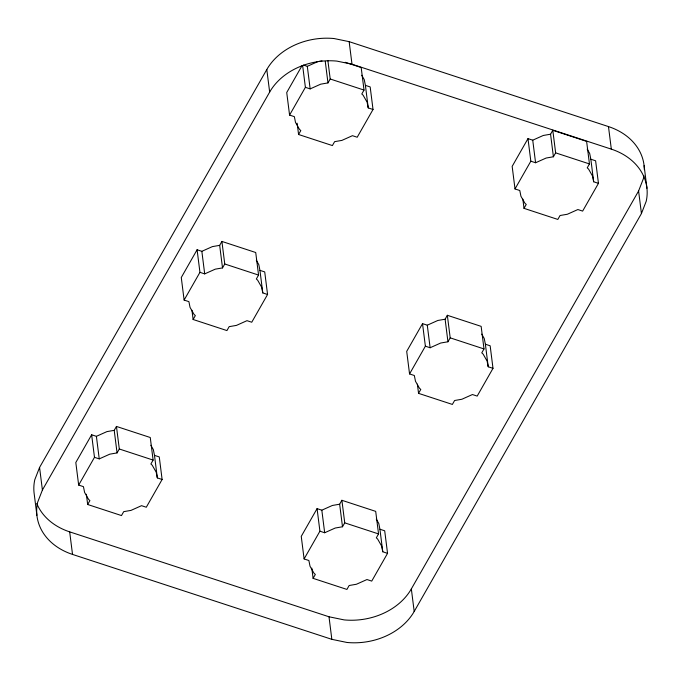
<?xml version="1.0" encoding="UTF-8"?>
<svg xmlns="http://www.w3.org/2000/svg" width="681" height="681" viewBox="0 0 681 681"><rect width="100%" height="100%" fill="white"/><g stroke="black" fill="none" stroke-linecap="round" stroke-linejoin="round"><path stroke-width="1.02" d="M644.328 169.671A62.405 49.577 -7.2 0 0 608.473 126.581L349.157 41.66L334.039 38.536A62.405 49.577 -7.2 0 0 266.807 69.522L39.566 467.447L34.782 479.739A62.405 49.577 -7.2 0 0 34.05 492.738L36.902 515.304M611.325 149.139L352 64.227L336.891 61.103A62.405 49.577 -7.2 0 0 269.659 92.088L42.409 490.005L37.625 502.306A62.405 49.577 -7.2 0 0 72.526 554.419L331.843 639.34L346.961 642.464A62.405 49.577 -7.2 0 0 414.193 611.478L641.434 213.553L646.218 201.261A62.405 49.577 -7.2 0 0 611.325 149.139L608.473 126.581M36.748 503.412A62.405 49.577 -7.2 0 0 69.675 531.861L329 616.773L344.109 619.897A62.405 49.577 -7.2 0 0 411.341 588.912L638.591 190.995L643.375 178.694A62.405 49.577 -7.2 0 0 643.911 175.715M162.112 479.484L157.337 477.917L156.187 472.163L152.221 465.225L150.893 463.974L153.114 460.075L150.263 437.508L116.451 426.434L114.212 430.349L106.943 431.609L96.396 436.325L91.637 434.767L75.812 462.518L78.664 485.076L83.44 486.643L84.597 492.406L88.556 499.335L89.892 500.586L87.662 504.493L121.482 515.568L123.712 511.652L130.99 510.392L141.537 505.677L146.296 507.234L162.112 479.484L159.269 456.925L154.485 455.359L153.336 449.596L150.859 445.263M267.565 294.49L262.789 292.924L261.64 287.161L257.673 280.231L256.345 278.98L258.567 275.073L255.724 252.515L221.904 241.432L219.674 245.356L212.395 246.607L201.848 251.323L197.09 249.765L181.274 277.516L184.117 300.074L188.901 301.64L190.05 307.403L194.008 314.333L195.345 315.592L193.115 319.491L226.935 330.574L229.165 326.65L236.443 325.399L246.99 320.674L251.749 322.232L267.565 294.49L264.722 271.923L259.938 270.357L258.789 264.603L256.311 260.27M302.032 65.665L286.727 92.514L289.57 115.08L294.354 116.647L295.503 122.401L299.47 129.339L300.798 130.59L298.576 134.498L332.388 145.572L334.626 141.657L341.896 140.397L352.443 135.681L357.202 137.239L373.026 109.488L370.175 86.93L365.399 85.363L364.241 79.6L361.764 75.268M78.664 485.076L94.48 457.326L91.637 434.767M184.117 300.074L199.942 272.332L197.09 249.765M289.57 115.08L305.394 87.33L302.67 65.793M94.48 457.326L99.239 458.883L109.794 454.167L117.064 452.916L119.303 448.992L116.451 426.434M199.942 272.332L204.692 273.89L215.247 269.165L222.517 267.914L224.756 263.99L221.904 241.432M305.394 87.33L310.153 88.888L320.7 84.172L327.978 82.912L330.208 78.996L327.876 60.532M345.258 62.294L361.177 67.513L364.02 90.071L361.798 93.978L363.126 95.229L367.093 102.159L368.242 107.921L373.026 109.488M387.549 553.347L382.773 551.78L381.624 546.017L377.657 539.088L376.329 537.837L378.551 533.93L375.699 511.371L341.888 500.288L339.649 504.212L332.379 505.464L321.824 510.188L317.074 508.63L301.249 536.373L304.101 558.939L308.876 560.506L310.034 566.26L313.992 573.198L315.329 574.449L313.098 578.356L346.918 589.431L349.149 585.515L356.427 584.255L366.974 579.54L371.732 581.097L387.549 553.347L384.697 530.788L379.921 529.222L378.772 523.459L376.295 519.126M493.001 368.344L488.226 366.778L487.077 361.024L483.11 354.086L481.782 352.835L484.004 348.936L481.152 326.369L447.34 315.294L445.11 319.21L437.832 320.47L427.285 325.186L422.526 323.628L406.702 351.379L409.553 373.937L414.329 375.503L415.487 381.266L419.445 388.196L420.781 389.447L418.551 393.354L452.371 404.429L454.602 400.513L461.88 399.253L472.427 394.537L477.185 396.095L493.001 368.344L490.158 345.786L485.374 344.22L484.225 338.457L481.748 334.124M598.454 183.351L593.679 181.784L592.53 176.021L588.563 169.092L587.235 167.841L589.457 163.934L586.613 141.376L552.793 130.292L550.563 134.217L543.285 135.468L532.738 140.184L527.979 138.626L512.163 166.377L515.006 188.943L519.79 190.501L520.939 196.264L524.898 203.193L526.234 204.453L524.012 208.352L557.824 219.435L560.054 215.511L567.333 214.26L577.88 209.544L582.638 211.101L598.454 183.351L595.611 160.784L590.836 159.218L589.678 153.463L587.201 149.13M304.101 558.939L319.917 531.189L317.074 508.63M409.553 373.937L425.378 346.186L422.526 323.628M515.006 188.943L530.831 161.193L527.979 138.626M319.917 531.189L324.675 532.746L335.222 528.03L342.5 526.771L344.739 522.855L341.888 500.288M425.378 346.186L430.128 347.744L440.684 343.028L447.953 341.777L450.192 337.853L447.34 315.294M530.831 161.193L535.581 162.75L546.136 158.035L553.406 156.775L555.645 152.859L552.793 130.292M303.496 65.078L307.301 66.329L317.848 61.605M318.887 61.426L322.002 60.89M330.208 78.996L364.02 90.071M555.645 152.859L589.457 163.934M224.756 263.99L258.567 275.073M450.192 337.853L484.004 348.936M119.303 448.992L153.114 460.075M344.739 522.855L378.551 533.93M644.098 165.696L646.95 188.262M638.591 190.995L641.434 213.553M590.836 159.218L593.679 181.784M550.563 134.217L553.406 156.775M532.738 140.184L535.581 162.75M522.846 199.124L524.012 208.352M485.374 344.22L488.226 366.778M445.11 319.21L447.953 341.777M427.285 325.186L430.128 347.744M417.385 384.127L418.551 393.354M365.399 85.363L368.242 107.921M349.157 41.66L352 64.227M411.341 588.912L414.193 611.478M325.254 61.375L327.978 82.912M379.921 529.222L382.773 551.78M307.301 66.329L310.153 88.888M297.146 123.21L298.576 134.498M339.649 504.212L342.5 526.771M266.807 69.522L269.659 92.088M321.824 510.188L324.675 532.746M329 616.773L331.843 639.34M311.804 568.099L313.098 578.356M259.938 270.357L262.789 292.924M219.674 245.356L222.517 267.914M201.848 251.323L204.692 273.89M191.948 310.264L193.115 319.491M154.485 455.359L157.337 477.917M114.212 430.349L117.064 452.916M96.396 436.325L99.239 458.883M86.368 494.236L87.662 504.493M69.675 531.861L72.526 554.419M39.566 467.447L42.409 490.005"/></g></svg>
